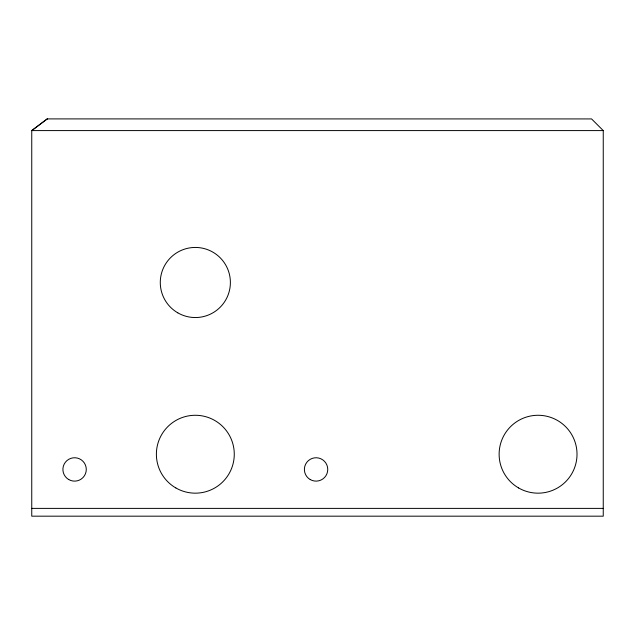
<?xml version="1.0" encoding="UTF-8"?>
<svg xmlns="http://www.w3.org/2000/svg" width="635" height="635" viewBox="0 0 635 635"><rect width="100%" height="100%" fill="white"/><g stroke="black" fill="none" stroke-linecap="round" stroke-linejoin="round"><path stroke-width="0.95" d="M47.331 118.904L591.566 118.928L603.25 130.588L603.25 516.176L31.75 516.176L31.75 130.588L47.331 118.824L31.75 130.588L603.25 130.588M31.75 508.389L603.25 508.389M177.808 312.849A35.052 35.052 0 0 0 230.386 282.488A35.052 35.052 0 0 0 177.808 252.135A35.052 35.052 0 0 0 177.808 312.849M310.229 479.56A11.684 11.684 0 0 0 327.755 469.44A11.684 11.684 0 0 0 310.229 459.319A11.684 11.684 0 0 0 310.229 479.56M68.747 479.56A11.684 11.684 0 0 0 86.281 469.44A11.684 11.684 0 0 0 68.747 459.319A11.684 11.684 0 0 0 68.747 479.56M175.855 487.95A38.949 38.949 0 0 0 234.275 454.215A38.949 38.949 0 0 0 175.855 420.489A38.949 38.949 0 0 0 175.855 487.95M518.597 487.95A38.949 38.949 0 0 0 577.017 454.215A38.949 38.949 0 0 0 518.597 420.489A38.949 38.949 0 0 0 518.597 487.95"/></g></svg>
